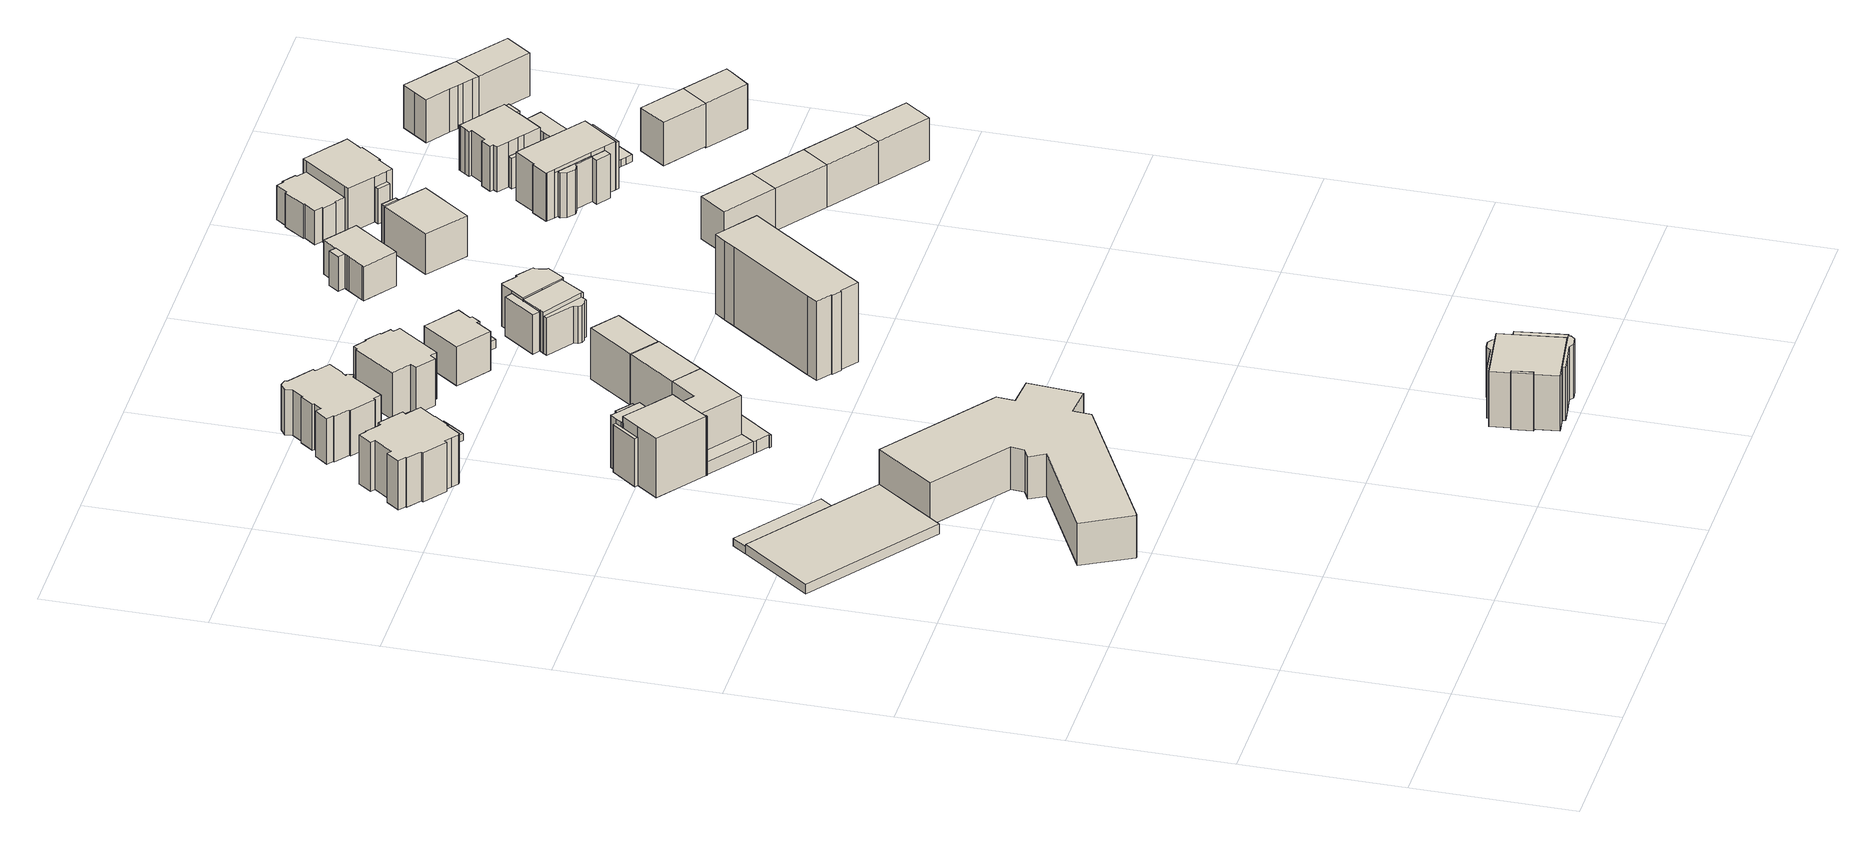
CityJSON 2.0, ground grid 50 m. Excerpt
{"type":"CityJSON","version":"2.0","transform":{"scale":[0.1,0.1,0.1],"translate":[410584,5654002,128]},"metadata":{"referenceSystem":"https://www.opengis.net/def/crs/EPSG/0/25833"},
"CityObjects":{
"building1":{"type":"Building","attributes":{"Gemeindeschluessel":14612000,"Geometrietyp2DReferenz":"3000","function":"31001_9998","roofType":"9999"},"children":["building1-1","building1-2"]},
"building1-1":{"type":"BuildingPart","attributes":{"Dachtyp_tdc":"tdcPolyFlatRoof","Dachneigung":0,"QualitaetDacherkennung":10,"Geometrietyp2DReferenz":"3000","measuredHeight":3.31,"roofType":"1000"},"parents":["building1"],"geometry":[{"type":"Solid","lod":"1","boundaries":[[[[0,1,2,3,4,5]],[[6,7,8,9,10,11]],[[5,7,6,0]],[[4,8,7,5]],[[3,9,8,4]],[[2,10,9,3]],[[1,11,10,2]],[[0,6,11,1]]]]}]},
"building1-2":{"type":"BuildingPart","attributes":{"Dachtyp_tdc":"tdcGableRoof","Dachneigung":12.09,"QualitaetDacherkennung":15,"Geometrietyp2DReferenz":"3000","measuredHeight":4.94,"roofType":"3100"},"parents":["building1"],"geometry":[{"type":"Solid","lod":"1","boundaries":[[[[12,13,14,15]],[[8,16,17,9]],[[15,16,8,12]],[[14,17,16,15]],[[13,9,17,14]],[[12,8,9,13]]]]}]},
"building2":{"type":"Building","attributes":{"Dachtyp_tdc":"tdcFreeFormRoof","Gemeindeschluessel":14612000,"Dachneigung":50.33,"QualitaetDacherkennung":4,"Geometrietyp2DReferenz":"3000","measuredHeight":21.38,"function":"31001_9998","roofType":"5000"},"geometry":[{"type":"Solid","lod":"1","boundaries":[[[[18,19,20,21,22,23,24,25,26,27,28,29,30,31,32,33]],[[34,35,36,37,38,39,40,41,42,43,44,45,46,47,48,49]],[[33,35,34,18]],[[32,36,35,33]],[[31,37,36,32]],[[30,38,37,31]],[[29,39,38,30]],[[28,40,39,29]],[[27,41,40,28]],[[26,42,41,27]],[[25,43,42,26]],[[24,44,43,25]],[[23,45,44,24]],[[22,46,45,23]],[[21,47,46,22]],[[20,48,47,21]],[[19,49,48,20]],[[18,34,49,19]]]]}]},
"building3":{"type":"Building","attributes":{"Dachtyp_tdc":"tdcFreeFormRoof","Gemeindeschluessel":14612000,"Dachneigung":0.359,"QualitaetDacherkennung":29,"Geometrietyp2DReferenz":"3000","measuredHeight":20.59,"function":"31001_9998","roofType":"5000"},"geometry":[{"type":"Solid","lod":"1","boundaries":[[[[50,51,52,53,54,55,56,57,58,59,60,61,62,63,64,65,66,67,68,69,70,71,72,73,74,75,76,77,78,79,80,81]],[[82,83,84,85,86,87,88,89,90,91,92,93,94,95,96,97,98,99,100,101,102,103,104,105,106,107,108,109,110,111,112,113]],[[81,83,82,50]],[[80,84,83,81]],[[79,85,84,80]],[[78,86,85,79]],[[77,87,86,78]],[[76,88,87,77]],[[75,89,88,76]],[[74,90,89,75]],[[73,91,90,74]],[[72,92,91,73]],[[71,93,92,72]],[[70,94,93,71]],[[69,95,94,70]],[[68,96,95,69]],[[67,97,96,68]],[[66,98,97,67]],[[65,99,98,66]],[[64,100,99,65]],[[63,101,100,64]],[[62,102,101,63]],[[61,103,102,62]],[[60,104,103,61]],[[59,105,104,60]],[[58,106,105,59]],[[57,107,106,58]],[[56,108,107,57]],[[55,109,108,56]],[[54,110,109,55]],[[53,111,110,54]],[[52,112,111,53]],[[51,113,112,52]],[[50,82,113,51]]]]}]},
"building4":{"type":"Building","attributes":{"Gemeindeschluessel":14612000,"Geometrietyp2DReferenz":"3000","function":"31001_9998","roofType":"9999"},"children":["building4-1","building4-2","building4-3","building4-4","building4-5"]},
"building4-1":{"type":"BuildingPart","attributes":{"Dachtyp_tdc":"tdcHipRoof","Dachneigung":66.87,"QualitaetDacherkennung":38,"Geometrietyp2DReferenz":"3000","measuredHeight":20.2,"roofType":"3200"},"parents":["building4"],"geometry":[{"type":"Solid","lod":"1","boundaries":[[[[114,115,116,117,118,119,120,121]],[[122,123,124,125,126,127,128,129]],[[120,123,122,121]],[[119,124,123,120]],[[118,125,124,119]],[[117,126,125,118]],[[116,127,126,117]],[[115,128,127,116]],[[114,129,128,115]],[[121,122,129,114]]]]}]},
"building4-2":{"type":"BuildingPart","attributes":{"Dachtyp_tdc":"tdcPolyFlatRoof","Dachneigung":2.73,"QualitaetDacherkennung":49,"Geometrietyp2DReferenz":"3000","measuredHeight":20.3,"roofType":"2100"},"parents":["building4"],"geometry":[{"type":"Solid","lod":"1","boundaries":[[[[130,131,132,133,134,135,136,137,138,139,140,141,142]],[[143,144,145,146,147,148,125,124,149,150,151,152,153]],[[142,144,143,130]],[[141,145,144,142]],[[140,146,145,141]],[[139,147,146,140]],[[138,148,147,139]],[[137,125,148,138]],[[136,124,125,137]],[[135,149,124,136]],[[134,150,149,135]],[[133,151,150,134]],[[132,152,151,133]],[[131,153,152,132]],[[130,143,153,131]]]]}]},
"building4-3":{"type":"BuildingPart","attributes":{"Dachtyp_tdc":"tdcFreeFormRoof","Dachneigung":77.14,"QualitaetDacherkennung":17,"Geometrietyp2DReferenz":"3000","measuredHeight":17.33,"roofType":"5000"},"parents":["building4"],"geometry":[{"type":"Solid","lod":"1","boundaries":[[[[154,155,156,157]],[[148,158,159,127]],[[157,158,148,154]],[[156,159,158,157]],[[155,127,159,156]],[[154,148,127,155]]]]}]},
"building4-4":{"type":"BuildingPart","attributes":{"Dachtyp_tdc":"tdcGableRoof","Dachneigung":25.33,"QualitaetDacherkennung":27,"Geometrietyp2DReferenz":"3000","measuredHeight":18.32,"roofType":"3100"},"parents":["building4"],"geometry":[{"type":"Solid","lod":"1","boundaries":[[[[160,161,162,163]],[[164,165,122,129]],[[163,165,164,160]],[[162,122,165,163]],[[161,129,122,162]],[[160,164,129,161]]]]}]},
"building4-5":{"type":"BuildingPart","attributes":{"Dachtyp_tdc":"tdcFreeFormRoof","Dachneigung":66.9,"QualitaetDacherkennung":16,"Geometrietyp2DReferenz":"3000","measuredHeight":18.24,"roofType":"5000"},"parents":["building4"],"geometry":[{"type":"Solid","lod":"1","boundaries":[[[[166,167,168,169]],[[149,170,171,150]],[[169,170,149,166]],[[168,171,170,169]],[[167,150,171,168]],[[166,149,150,167]]]]}]},
"building5":{"type":"Building","attributes":{"Dachtyp_tdc":"tdcFreeFormRoof","Gemeindeschluessel":14612000,"Dachneigung":35.72,"QualitaetDacherkennung":14,"Geometrietyp2DReferenz":"3000","measuredHeight":18.86,"function":"31001_9998","roofType":"5000"},"geometry":[{"type":"Solid","lod":"1","boundaries":[[[[172,173,174,175,176,177]],[[178,179,180,181,182,183]],[[177,179,178,172]],[[176,180,179,177]],[[175,181,180,176]],[[174,182,181,175]],[[173,183,182,174]],[[172,178,183,173]]]]}]},
"building6":{"type":"Building","attributes":{"Gemeindeschluessel":14612000,"Geometrietyp2DReferenz":"3000","function":"31001_9998","roofType":"9999"},"children":["building6-1","building6-2","building6-3","building6-4","building6-5"]},
"building6-1":{"type":"BuildingPart","attributes":{"Dachtyp_tdc":"tdcFreeFormRoof","Dachneigung":68.85,"QualitaetDacherkennung":24,"Geometrietyp2DReferenz":"3000","measuredHeight":19.2,"roofType":"5000"},"parents":["building6"],"geometry":[{"type":"Solid","lod":"1","boundaries":[[[[184,185,186,187,188,189,190]],[[191,192,193,194,195,196,197]],[[190,192,191,184]],[[189,193,192,190]],[[188,194,193,189]],[[187,195,194,188]],[[186,196,195,187]],[[185,197,196,186]],[[184,191,197,185]]]]}]},
"building6-2":{"type":"BuildingPart","attributes":{"Dachtyp_tdc":"tdcCutTentRoof","Dachneigung":0.281,"QualitaetDacherkennung":39,"Geometrietyp2DReferenz":"3000","measuredHeight":20.57,"roofType":"9999"},"parents":["building6"],"geometry":[{"type":"Solid","lod":"1","boundaries":[[[[198,199,200,201,202,203,204,205,206,207]],[[208,209,210,211,212,213,214,194,193,215]],[[207,209,208,198]],[[206,210,209,207]],[[205,211,210,206]],[[204,212,211,205]],[[203,213,212,204]],[[202,214,213,203]],[[201,194,214,202]],[[200,193,194,201]],[[199,215,193,200]],[[198,208,215,199]]]]}]},
"building6-3":{"type":"BuildingPart","attributes":{"Dachtyp_tdc":"tdcFreeFormRoof","Dachneigung":74.38,"QualitaetDacherkennung":13,"Geometrietyp2DReferenz":"3000","measuredHeight":20.34,"roofType":"5000"},"parents":["building6"],"geometry":[{"type":"Solid","lod":"1","boundaries":[[[[216,217,218,219,220,221]],[[222,223,224,209,208,225]],[[221,223,222,216]],[[220,224,223,221]],[[219,209,224,220]],[[218,208,209,219]],[[217,225,208,218]],[[216,222,225,217]]]]}]},
"building6-4":{"type":"BuildingPart","attributes":{"Dachtyp_tdc":"tdcGableRoof","Dachneigung":44.03,"QualitaetDacherkennung":70,"Geometrietyp2DReferenz":"3000","measuredHeight":21.13,"roofType":"3100"},"parents":["building6"],"geometry":[{"type":"Solid","lod":"1","boundaries":[[[[226,227,228,229]],[[212,230,231,213]],[[229,230,212,226]],[[228,231,230,229]],[[227,213,231,228]],[[226,212,213,227]]]]}]},
"building6-5":{"type":"BuildingPart","attributes":{"Dachtyp_tdc":"tdcGableRoof","Dachneigung":14.8,"QualitaetDacherkennung":22,"Geometrietyp2DReferenz":"3000","measuredHeight":19.37,"roofType":"3100"},"parents":["building6"],"geometry":[{"type":"Solid","lod":"1","boundaries":[[[[232,233,234,235,236,237,238,239,240]],[[241,224,242,243,244,245,246,247,210]],[[240,224,241,232]],[[239,242,224,240]],[[238,243,242,239]],[[237,244,243,238]],[[236,245,244,237]],[[235,246,245,236]],[[234,247,246,235]],[[233,210,247,234]],[[232,241,210,233]]]]}]},
"building7":{"type":"Building","attributes":{"Dachtyp_tdc":"tdcPolyFlatRoof","Gemeindeschluessel":14612000,"Dachneigung":0,"QualitaetDacherkennung":65,"Geometrietyp2DReferenz":"3000","measuredHeight":2.35,"function":"31001_9998","roofType":"1000"},"geometry":[{"type":"Solid","lod":"1","boundaries":[[[[248,249,250,251,252,253]],[[254,255,256,257,258,259]],[[253,255,254,248]],[[252,256,255,253]],[[251,257,256,252]],[[250,258,257,251]],[[249,259,258,250]],[[248,254,259,249]]]]}]},
"building8":{"type":"Building","attributes":{"Dachtyp_tdc":"tdcFreeFormRoof","Gemeindeschluessel":14612000,"Dachneigung":0.342,"QualitaetDacherkennung":39,"Geometrietyp2DReferenz":"3000","measuredHeight":16.85,"function":"31001_9998","roofType":"5000"},"geometry":[{"type":"Solid","lod":"1","boundaries":[[[[260,261,262,263,264,265,266,267,268,269,270,271,272,273,274,275,276,277,278,279,280,281,282,283,284,285,286,287]],[[288,289,290,291,292,293,294,295,296,297,298,299,300,301,302,303,304,305,306,307,308,309,310,311,312,313,314,315]],[[287,289,288,260]],[[286,290,289,287]],[[285,291,290,286]],[[284,292,291,285]],[[283,293,292,284]],[[282,294,293,283]],[[281,295,294,282]],[[280,296,295,281]],[[279,297,296,280]],[[278,298,297,279]],[[277,299,298,278]],[[276,300,299,277]],[[275,301,300,276]],[[274,302,301,275]],[[273,303,302,274]],[[272,304,303,273]],[[271,305,304,272]],[[270,306,305,271]],[[269,307,306,270]],[[268,308,307,269]],[[267,309,308,268]],[[266,310,309,267]],[[265,311,310,266]],[[264,312,311,265]],[[263,313,312,264]],[[262,314,313,263]],[[261,315,314,262]],[[260,288,315,261]]]]}]},
"building9":{"type":"Building","attributes":{"Gemeindeschluessel":14612000,"Geometrietyp2DReferenz":"3000","function":"31001_9998","roofType":"9999"},"children":["building9-1","building9-2","building9-3"]},
"building9-1":{"type":"BuildingPart","attributes":{"Dachtyp_tdc":"tdcPolyFlatRoof","Dachneigung":0,"QualitaetDacherkennung":47,"Geometrietyp2DReferenz":"3000","measuredHeight":4.16,"roofType":"1000"},"parents":["building9"],"geometry":[{"type":"Solid","lod":"1","boundaries":[[[[316,317,318,319,320]],[[321,322,323,324,325]],[[320,322,321,316]],[[319,323,322,320]],[[318,324,323,319]],[[317,325,324,318]],[[316,321,325,317]]]]}]},
"building9-2":{"type":"BuildingPart","attributes":{"Dachtyp_tdc":"tdcPolyFlatRoof","Dachneigung":0,"QualitaetDacherkennung":71,"Geometrietyp2DReferenz":"3000","measuredHeight":4.1,"roofType":"1000"},"parents":["building9"],"geometry":[{"type":"Solid","lod":"1","boundaries":[[[[326,327,328,329,330,331,332,333,334,335,336,337]],[[322,338,339,340,341,342,343,344,345,346,347,323]],[[337,338,322,326]],[[336,339,338,337]],[[335,340,339,336]],[[334,341,340,335]],[[333,342,341,334]],[[332,343,342,333]],[[331,344,343,332]],[[330,345,344,331]],[[329,346,345,330]],[[328,347,346,329]],[[327,323,347,328]],[[326,322,323,327]]]]}]},
"building9-3":{"type":"BuildingPart","attributes":{"Dachtyp_tdc":"tdcGableRoof","Dachneigung":34.91,"QualitaetDacherkennung":72,"Geometrietyp2DReferenz":"3000","measuredHeight":19.07,"roofType":"3100"},"parents":["building9"],"geometry":[{"type":"Solid","lod":"1","boundaries":[[[[348,349,350,351]],[[352,353,341,340]],[[351,353,352,348]],[[350,341,353,351]],[[349,340,341,350]],[[348,352,340,349]]]]}]},
"building10":{"type":"Building","attributes":{"Dachtyp_tdc":"tdcGableRoof","Gemeindeschluessel":14612000,"Dachneigung":34.78,"QualitaetDacherkennung":77,"Geometrietyp2DReferenz":"3000","measuredHeight":18.86,"function":"31001_9998","roofType":"3100"},"geometry":[{"type":"Solid","lod":"1","boundaries":[[[[175,174,354,348]],[[181,355,356,182]],[[348,355,181,175]],[[354,356,355,348]],[[174,182,356,354]],[[175,181,182,174]]]]}]},
"building11":{"type":"Building","attributes":{"Dachtyp_tdc":"tdcFreeFormRoof","Gemeindeschluessel":14612000,"Dachneigung":23.5,"QualitaetDacherkennung":41,"Geometrietyp2DReferenz":"3000","measuredHeight":17.28,"function":"31001_9998","roofType":"5000"},"geometry":[{"type":"Solid","lod":"1","boundaries":[[[[357,358,359,360,361,362,363,364,365,366,367,368,369,370,371,372]],[[373,374,375,376,377,378,379,380,381,382,383,384,385,386,387,388]],[[372,374,373,357]],[[371,375,374,372]],[[370,376,375,371]],[[369,377,376,370]],[[368,378,377,369]],[[367,379,378,368]],[[366,380,379,367]],[[365,381,380,366]],[[364,382,381,365]],[[363,383,382,364]],[[362,384,383,363]],[[361,385,384,362]],[[360,386,385,361]],[[359,387,386,360]],[[358,388,387,359]],[[357,373,388,358]]]]}]},
"building12":{"type":"Building","attributes":{"Gemeindeschluessel":14612000,"Geometrietyp2DReferenz":"3000","function":"31001_9998","roofType":"9999"},"children":["building12-1","building12-2"]},
"building12-1":{"type":"BuildingPart","attributes":{"Dachtyp_tdc":"tdcPolyFlatRoof","Dachneigung":30.32,"QualitaetDacherkennung":30,"Geometrietyp2DReferenz":"3000","measuredHeight":10.97,"roofType":"2100"},"parents":["building12"],"geometry":[{"type":"Solid","lod":"1","boundaries":[[[[389,390,391,392,393,394]],[[395,396,397,398,399,400]],[[394,396,395,389]],[[393,397,396,394]],[[392,398,397,393]],[[391,399,398,392]],[[390,400,399,391]],[[389,395,400,390]]]]}]},
"building12-2":{"type":"BuildingPart","attributes":{"Dachtyp_tdc":"tdcHipRoof","Dachneigung":37.3,"QualitaetDacherkennung":79,"Geometrietyp2DReferenz":"3000","measuredHeight":15.76,"roofType":"3200"},"parents":["building12"],"geometry":[{"type":"Solid","lod":"1","boundaries":[[[[401,402,403,404,405,406,407,408,409,410]],[[411,412,413,414,415,396,395,416,417,418]],[[410,412,411,401]],[[409,413,412,410]],[[408,414,413,409]],[[407,415,414,408]],[[406,396,415,407]],[[405,395,396,406]],[[404,416,395,405]],[[403,417,416,404]],[[402,418,417,403]],[[401,411,418,402]]]]}]},
"building13":{"type":"Building","attributes":{"Dachtyp_tdc":"tdcHipRoof","Gemeindeschluessel":14612000,"Dachneigung":11.53,"QualitaetDacherkennung":27,"Geometrietyp2DReferenz":"3000","measuredHeight":27.87,"function":"31001_9998","roofType":"3200"},"geometry":[{"type":"Solid","lod":"1","boundaries":[[[[419,420,421,422,423,424,425,426,427,428,429,430]],[[431,432,433,434,435,436,437,438,439,440,441,442]],[[430,432,431,419]],[[429,433,432,430]],[[428,434,433,429]],[[427,435,434,428]],[[426,436,435,427]],[[425,437,436,426]],[[424,438,437,425]],[[423,439,438,424]],[[422,440,439,423]],[[421,441,440,422]],[[420,442,441,421]],[[419,431,442,420]]]]}]},
"building14":{"type":"Building","attributes":{"Dachtyp_tdc":"tdcPolyFlatRoof","Gemeindeschluessel":14612000,"Dachneigung":4.67,"QualitaetDacherkennung":71,"Geometrietyp2DReferenz":"3000","measuredHeight":3.04,"function":"31001_9998","roofType":"2100"},"geometry":[{"type":"Solid","lod":"1","boundaries":[[[[443,444,445,446]],[[447,448,449,450]],[[446,448,447,443]],[[445,449,448,446]],[[444,450,449,445]],[[443,447,450,444]]]]}]},
"building15":{"type":"Building","attributes":{"Gemeindeschluessel":14612000,"Geometrietyp2DReferenz":"3000","function":"31001_9998","roofType":"9999"},"children":["building15-1","building15-2","building15-3","building15-4"]},
"building15-1":{"type":"BuildingPart","attributes":{"Dachtyp_tdc":"tdcPolyFlatRoof","Dachneigung":25.06,"QualitaetDacherkennung":39,"Geometrietyp2DReferenz":"3000","measuredHeight":13.82,"roofType":"2100"},"parents":["building15"],"geometry":[{"type":"Solid","lod":"1","boundaries":[[[[451,452,453,454,455]],[[456,457,458,459,460]],[[455,457,456,451]],[[454,458,457,455]],[[453,459,458,454]],[[452,460,459,453]],[[451,456,460,452]]]]}]},
"building15-2":{"type":"BuildingPart","attributes":{"Dachtyp_tdc":"tdcHipAndGableRoof","Dachneigung":10.24,"QualitaetDacherkennung":35,"Geometrietyp2DReferenz":"3000","measuredHeight":15.47,"roofType":"5000"},"parents":["building15"],"geometry":[{"type":"Solid","lod":"1","boundaries":[[[[461,462,463,464,465,466,467]],[[468,469,470,471,456,460,472]],[[467,469,468,461]],[[466,470,469,467]],[[465,471,470,466]],[[464,456,471,465]],[[463,460,456,464]],[[462,472,460,463]],[[461,468,472,462]]]]}]},
"building15-3":{"type":"BuildingPart","attributes":{"Dachtyp_tdc":"tdcFreeFormRoof","Dachneigung":35.14,"QualitaetDacherkennung":16,"Geometrietyp2DReferenz":"3000","measuredHeight":13.13,"roofType":"5000"},"parents":["building15"],"geometry":[{"type":"Solid","lod":"1","boundaries":[[[[473,474,475,476,477,478,479,480,481]],[[482,470,469,483,484,485,486,487,488]],[[481,470,482,473]],[[480,469,470,481]],[[479,483,469,480]],[[478,484,483,479]],[[477,485,484,478]],[[476,486,485,477]],[[475,487,486,476]],[[474,488,487,475]],[[473,482,488,474]]]]}]},
"building15-4":{"type":"BuildingPart","attributes":{"Dachtyp_tdc":"tdcFreeFormRoof","Dachneigung":10.37,"QualitaetDacherkennung":27,"Geometrietyp2DReferenz":"3000","measuredHeight":16.29,"roofType":"5000"},"parents":["building15"],"geometry":[{"type":"Solid","lod":"1","boundaries":[[[[489,490,491,492,493,494,495,496,497,498,499,500,501,502]],[[503,472,504,460,459,505,506,507,508,509,510,511,512,513]],[[502,472,503,489]],[[501,504,472,502]],[[500,460,504,501]],[[499,459,460,500]],[[498,505,459,499]],[[497,506,505,498]],[[496,507,506,497]],[[495,508,507,496]],[[494,509,508,495]],[[493,510,509,494]],[[492,511,510,493]],[[491,512,511,492]],[[490,513,512,491]],[[489,503,513,490]]]]}]},
"building16":{"type":"Building","attributes":{"Gemeindeschluessel":14612000,"Geometrietyp2DReferenz":"3000","function":"31001_9998","roofType":"9999"},"children":["building16-1","building16-2","building16-3"]},
"building16-1":{"type":"BuildingPart","attributes":{"Dachtyp_tdc":"tdcPolyFlatRoof","Dachneigung":18.97,"QualitaetDacherkennung":40,"Geometrietyp2DReferenz":"3000","measuredHeight":5.09,"roofType":"2100"},"parents":["building16"],"geometry":[{"type":"Solid","lod":"1","boundaries":[[[[514,515,516,517,518]],[[519,520,521,522,523]],[[518,520,519,514]],[[517,521,520,518]],[[516,522,521,517]],[[515,523,522,516]],[[514,519,523,515]]]]}]},
"building16-2":{"type":"BuildingPart","attributes":{"Dachtyp_tdc":"tdcPolyFlatRoof","Dachneigung":0,"QualitaetDacherkennung":76,"Geometrietyp2DReferenz":"3000","measuredHeight":11.5,"roofType":"1000"},"parents":["building16"],"geometry":[{"type":"Solid","lod":"1","boundaries":[[[[524,525,526,527,528,529,530,531,532,533,534,535,536,537,538]],[[539,540,522,521,520,541,542,543,544,545,546,547,548,549,550]],[[537,540,539,538]],[[536,522,540,537]],[[535,521,522,536]],[[534,520,521,535]],[[533,541,520,534]],[[532,542,541,533]],[[531,543,542,532]],[[530,544,543,531]],[[529,545,544,530]],[[528,546,545,529]],[[527,547,546,528]],[[526,548,547,527]],[[525,549,548,526]],[[524,550,549,525]],[[538,539,550,524]]]]}]},
"building16-3":{"type":"BuildingPart","attributes":{"Dachtyp_tdc":"tdcPolyFlatRoof","Dachneigung":4.93,"QualitaetDacherkennung":47,"Geometrietyp2DReferenz":"3000","measuredHeight":11.76,"roofType":"2100"},"parents":["building16"],"geometry":[{"type":"Solid","lod":"1","boundaries":[[[[551,552,553,554]],[[555,556,539,550]],[[554,556,555,551]],[[553,539,556,554]],[[552,550,539,553]],[[551,555,550,552]]]]}]},
"building17":{"type":"Building","attributes":{"Gemeindeschluessel":14612000,"Geometrietyp2DReferenz":"3000","function":"31001_9998","roofType":"9999"},"children":["building17-1","building17-2"]},
"building17-1":{"type":"BuildingPart","attributes":{"Dachtyp_tdc":"tdcFreeFormRoof","Dachneigung":73.05,"QualitaetDacherkennung":24,"Geometrietyp2DReferenz":"3000","measuredHeight":14.77,"roofType":"5000"},"parents":["building17"],"geometry":[{"type":"Solid","lod":"1","boundaries":[[[[557,558,559,560]],[[561,562,563,564]],[[560,562,561,557]],[[559,563,562,560]],[[558,564,563,559]],[[557,561,564,558]]]]}]},
"building17-2":{"type":"BuildingPart","attributes":{"Dachtyp_tdc":"tdcCutGableRoof","Dachneigung":0.287,"QualitaetDacherkennung":54,"Geometrietyp2DReferenz":"3000","measuredHeight":14.85,"roofType":"9999"},"parents":["building17"],"geometry":[{"type":"Solid","lod":"1","boundaries":[[[[565,566,567,568]],[[569,570,571,561]],[[568,570,569,565]],[[567,571,570,568]],[[566,561,571,567]],[[565,569,561,566]]]]}]},
"building18":{"type":"Building","attributes":{"Dachtyp_tdc":"tdcGableRoof","Gemeindeschluessel":14612000,"Dachneigung":37.91,"QualitaetDacherkennung":76,"Geometrietyp2DReferenz":"3000","measuredHeight":16.29,"function":"31001_9998","roofType":"3100"},"geometry":[{"type":"Solid","lod":"1","boundaries":[[[[572,573,574,575]],[[576,577,578,579]],[[575,577,576,572]],[[574,578,577,575]],[[573,579,578,574]],[[572,576,579,573]]]]}]},
"building19":{"type":"Building","attributes":{"Dachtyp_tdc":"tdcGableRoof","Gemeindeschluessel":14612000,"Dachneigung":37.69,"QualitaetDacherkennung":79,"Geometrietyp2DReferenz":"3000","measuredHeight":16.32,"function":"31001_9998","roofType":"3100"},"geometry":[{"type":"Solid","lod":"1","boundaries":[[[[573,572,580,581]],[[582,583,584,585]],[[581,583,582,573]],[[580,584,583,581]],[[572,585,584,580]],[[573,582,585,572]]]]}]},
"building20":{"type":"Building","attributes":{"Gemeindeschluessel":14612000,"Geometrietyp2DReferenz":"3000","function":"31001_9998","roofType":"9999"},"children":["building20-1","building20-2","building20-3","building20-4"]},
"building20-1":{"type":"BuildingPart","attributes":{"Dachtyp_tdc":"tdcTentRoof","Dachneigung":18.25,"QualitaetDacherkennung":83,"Geometrietyp2DReferenz":"3000","measuredHeight":16.6,"roofType":"3500"},"parents":["building20"],"geometry":[{"type":"Solid","lod":"1","boundaries":[[[[586,587,588,589,590,591,592,593,594,595,596,597,598,599]],[[600,601,602,603,604,605,606,607,608,609,610,611,612,613]],[[599,601,600,586]],[[598,602,601,599]],[[597,603,602,598]],[[596,604,603,597]],[[595,605,604,596]],[[594,606,605,595]],[[593,607,606,594]],[[592,608,607,593]],[[591,609,608,592]],[[590,610,609,591]],[[589,611,610,590]],[[588,612,611,589]],[[587,613,612,588]],[[586,600,613,587]]]]}]},
"building20-2":{"type":"BuildingPart","attributes":{"Dachtyp_tdc":"tdcGableRoof","Dachneigung":63.23,"QualitaetDacherkennung":15,"Geometrietyp2DReferenz":"3000","measuredHeight":14.22,"roofType":"3100"},"parents":["building20"],"geometry":[{"type":"Solid","lod":"1","boundaries":[[[[614,615,616,617]],[[609,618,619,610]],[[617,618,609,614]],[[616,619,618,617]],[[615,610,619,616]],[[614,609,610,615]]]]}]},
"building20-3":{"type":"BuildingPart","attributes":{"Dachtyp_tdc":"tdcPolyFlatRoof","Dachneigung":0,"QualitaetDacherkennung":11,"Geometrietyp2DReferenz":"3000","measuredHeight":11.49,"roofType":"1000"},"parents":["building20"],"geometry":[{"type":"Solid","lod":"1","boundaries":[[[[620,621,622,623,624,625,626,627,628,629,630,631,632,633,634,635]],[[636,637,613,612,638,639,640,641,642,643,644,645,646,647,648,649]],[[635,637,636,620]],[[634,613,637,635]],[[633,612,613,634]],[[632,638,612,633]],[[631,639,638,632]],[[630,640,639,631]],[[629,641,640,630]],[[628,642,641,629]],[[627,643,642,628]],[[626,644,643,627]],[[625,645,644,626]],[[624,646,645,625]],[[623,647,646,624]],[[622,648,647,623]],[[621,649,648,622]],[[620,636,649,621]]]]}]},
"building20-4":{"type":"BuildingPart","attributes":{"Dachtyp_tdc":"tdcFreeFormRoof","Dachneigung":12.64,"QualitaetDacherkennung":20,"Geometrietyp2DReferenz":"3000","measuredHeight":13.93,"roofType":"5000"},"parents":["building20"],"geometry":[{"type":"Solid","lod":"1","boundaries":[[[[650,651,652,653]],[[601,654,655,602]],[[653,654,601,650]],[[652,655,654,653]],[[651,602,655,652]],[[650,601,602,651]]]]}]},
"building21":{"type":"Building","attributes":{"Gemeindeschluessel":14612000,"Geometrietyp2DReferenz":"3000","function":"31001_9998","roofType":"9999"},"children":["building21-1","building21-2","building21-3","building21-4","building21-5"]},
"building21-1":{"type":"BuildingPart","attributes":{"Dachtyp_tdc":"tdcPolyFlatRoof","Dachneigung":0,"QualitaetDacherkennung":36,"Geometrietyp2DReferenz":"3000","measuredHeight":10.95,"roofType":"1000"},"parents":["building21"],"geometry":[{"type":"Solid","lod":"1","boundaries":[[[[656,657,658,659]],[[660,661,662,663]],[[659,661,660,656]],[[658,662,661,659]],[[657,663,662,658]],[[656,660,663,657]]]]}]},
"building21-2":{"type":"BuildingPart","attributes":{"Dachtyp_tdc":"tdcFreeFormRoof","Dachneigung":51.8,"QualitaetDacherkennung":8,"Geometrietyp2DReferenz":"3000","measuredHeight":15.64,"roofType":"5000"},"parents":["building21"],"geometry":[{"type":"Solid","lod":"1","boundaries":[[[[664,665,666,667,668]],[[669,670,671,672,673]],[[668,670,669,664]],[[667,671,670,668]],[[666,672,671,667]],[[665,673,672,666]],[[664,669,673,665]]]]}]},
"building21-3":{"type":"BuildingPart","attributes":{"Dachtyp_tdc":"tdcFreeFormRoof","Dachneigung":23.9,"QualitaetDacherkennung":4,"Geometrietyp2DReferenz":"3000","measuredHeight":16.82,"roofType":"5000"},"parents":["building21"],"geometry":[{"type":"MultiSurface","lod":"1","boundaries":[[[674,675,676,677,678,679,678,680,681,682,683]],[[684,685,686,687,688,689,690,689,691,672,671]],[[683,685,684,674]],[[682,686,685,683]],[[681,687,686,682]],[[680,688,687,681]],[[678,689,688,680]],[[679,690,689,678]],[[677,691,689,678]],[[676,672,691,677]],[[675,671,672,676]],[[674,684,671,675]]]}]},
"building21-4":{"type":"BuildingPart","attributes":{"Dachtyp_tdc":"tdcCutTentRoof","Dachneigung":0.006,"QualitaetDacherkennung":68,"Geometrietyp2DReferenz":"3000","measuredHeight":17.5,"roofType":"9999"},"parents":["building21"],"geometry":[{"type":"Solid","lod":"1","boundaries":[[[[692,693,694,695,696,697,698,699,700,701,702]],[[703,704,673,672,690,705,706,707,708,709,710]],[[702,704,703,692]],[[701,673,704,702]],[[700,672,673,701]],[[699,690,672,700]],[[698,705,690,699]],[[697,706,705,698]],[[696,707,706,697]],[[695,708,707,696]],[[694,709,708,695]],[[693,710,709,694]],[[692,703,710,693]]]]}]},
"building21-5":{"type":"BuildingPart","attributes":{"Dachtyp_tdc":"tdcFreeFormRoof","Dachneigung":64.38,"QualitaetDacherkennung":20,"Geometrietyp2DReferenz":"3000","measuredHeight":16.44,"roofType":"5000"},"parents":["building21"],"geometry":[{"type":"Solid","lod":"1","boundaries":[[[[711,712,713,714,715]],[[660,663,716,704,703]],[[715,663,660,711]],[[714,716,663,715]],[[713,704,716,714]],[[712,703,704,713]],[[711,660,703,712]]]]}]},
"building22":{"type":"Building","attributes":{"Dachtyp_tdc":"tdcGableRoof","Gemeindeschluessel":14612000,"Dachneigung":37.66,"QualitaetDacherkennung":78,"Geometrietyp2DReferenz":"3000","measuredHeight":16.31,"function":"31001_9998","roofType":"3100"},"geometry":[{"type":"Solid","lod":"1","boundaries":[[[[581,580,717,718]],[[583,719,720,584]],[[718,719,583,581]],[[717,720,719,718]],[[580,584,720,717]],[[581,583,584,580]]]]}]},
"building23":{"type":"Building","attributes":{"Dachtyp_tdc":"tdcGableRoof","Gemeindeschluessel":14612000,"Dachneigung":37.71,"QualitaetDacherkennung":76,"Geometrietyp2DReferenz":"3000","measuredHeight":16.33,"function":"31001_9998","roofType":"3100"},"geometry":[{"type":"Solid","lod":"1","boundaries":[[[[718,717,721,722]],[[719,723,724,720]],[[722,723,719,718]],[[721,724,723,722]],[[717,720,724,721]],[[718,719,720,717]]]]}]},
"building24":{"type":"Building","attributes":{"Gemeindeschluessel":14612000,"Geometrietyp2DReferenz":"3000","function":"31001_9998","roofType":"9999"},"children":["building24-1","building24-2","building24-3","building24-4"]},
"building24-1":{"type":"BuildingPart","attributes":{"Dachtyp_tdc":"tdcPolyFlatRoof","Dachneigung":6.86,"QualitaetDacherkennung":31,"Geometrietyp2DReferenz":"3000","measuredHeight":10.45,"roofType":"2100"},"parents":["building24"],"geometry":[{"type":"Solid","lod":"1","boundaries":[[[[725,726,727,728,729,730]],[[731,732,733,734,735,736]],[[730,732,731,725]],[[729,733,732,730]],[[728,734,733,729]],[[727,735,734,728]],[[726,736,735,727]],[[725,731,736,726]]]]}]},
"building24-2":{"type":"BuildingPart","attributes":{"Dachtyp_tdc":"tdcGableRoof","Dachneigung":11.37,"QualitaetDacherkennung":77,"Geometrietyp2DReferenz":"3000","measuredHeight":16.18,"roofType":"3100"},"parents":["building24"],"geometry":[{"type":"Solid","lod":"1","boundaries":[[[[737,738,739,740,741,742,743,744,745,746,747,748,749,750,751,752,753,754,755,756,757,758,759,760,761]],[[762,763,764,765,766,767,733,732,768,731,769,770,771,772,773,774,775,776,777,778,779,780,781,782,783]],[[761,763,762,737]],[[760,764,763,761]],[[759,765,764,760]],[[758,766,765,759]],[[757,767,766,758]],[[756,733,767,757]],[[755,732,733,756]],[[754,768,732,755]],[[753,731,768,754]],[[752,769,731,753]],[[751,770,769,752]],[[750,771,770,751]],[[749,772,771,750]],[[748,773,772,749]],[[747,774,773,748]],[[746,775,774,747]],[[745,776,775,746]],[[744,777,776,745]],[[743,778,777,744]],[[742,779,778,743]],[[741,780,779,742]],[[740,781,780,741]],[[739,782,781,740]],[[738,783,782,739]],[[737,762,783,738]]]]}]},
"building24-3":{"type":"BuildingPart","attributes":{"Dachtyp_tdc":"tdcPolyFlatRoof","Dachneigung":0,"QualitaetDacherkennung":15,"Geometrietyp2DReferenz":"3000","measuredHeight":6.05,"roofType":"1000"},"parents":["building24"],"geometry":[{"type":"Solid","lod":"1","boundaries":[[[[784,785,786,787,788,789]],[[790,791,792,793,766,765]],[[789,791,790,784]],[[788,792,791,789]],[[787,793,792,788]],[[786,766,793,787]],[[785,765,766,786]],[[784,790,765,785]]]]}]},
"building24-4":{"type":"BuildingPart","attributes":{"Dachtyp_tdc":"tdcPolyFlatRoof","Dachneigung":4.39,"QualitaetDacherkennung":34,"Geometrietyp2DReferenz":"3000","measuredHeight":14.67,"roofType":"2100"},"parents":["building24"],"geometry":[{"type":"Solid","lod":"1","boundaries":[[[[794,795,796,797,798]],[[764,763,799,800,801]],[[798,763,764,794]],[[797,799,763,798]],[[796,800,799,797]],[[795,801,800,796]],[[794,764,801,795]]]]}]},
"building25":{"type":"Building","attributes":{"Dachtyp_tdc":"tdcPolyFlatRoof","Gemeindeschluessel":14612000,"Dachneigung":3.71,"QualitaetDacherkennung":58,"Geometrietyp2DReferenz":"3000","measuredHeight":2.44,"function":"31001_9998","roofType":"2100"},"geometry":[{"type":"Solid","lod":"1","boundaries":[[[[802,803,804,805,806,807,808,809,810]],[[811,812,813,814,815,816,817,818,819]],[[810,812,811,802]],[[809,813,812,810]],[[808,814,813,809]],[[807,815,814,808]],[[806,816,815,807]],[[805,817,816,806]],[[804,818,817,805]],[[803,819,818,804]],[[802,811,819,803]]]]}]},
"building26":{"type":"Building","attributes":{"Dachtyp_tdc":"tdcGableRoof","Gemeindeschluessel":14612000,"Dachneigung":37.51,"QualitaetDacherkennung":78,"Geometrietyp2DReferenz":"3000","measuredHeight":16.53,"function":"31001_9998","roofType":"3100"},"geometry":[{"type":"Solid","lod":"1","boundaries":[[[[820,821,822,823]],[[824,825,826,827]],[[823,825,824,820]],[[822,826,825,823]],[[821,827,826,822]],[[820,824,827,821]]]]}]},
"building27":{"type":"Building","attributes":{"Dachtyp_tdc":"tdcPolyFlatRoof","Gemeindeschluessel":14612000,"Dachneigung":4.3,"QualitaetDacherkennung":65,"Geometrietyp2DReferenz":"3000","measuredHeight":4.19,"function":"31001_9998","roofType":"2100"},"geometry":[{"type":"Solid","lod":"1","boundaries":[[[[828,829,830,831,832,833,834,835]],[[836,837,838,839,840,841,842,843]],[[835,837,836,828]],[[834,838,837,835]],[[833,839,838,834]],[[832,840,839,833]],[[831,841,840,832]],[[830,842,841,831]],[[829,843,842,830]],[[828,836,843,829]]]]}]},
"building28":{"type":"Building","attributes":{"Dachtyp_tdc":"tdcFreeFormRoof","Gemeindeschluessel":14612000,"Dachneigung":37.34,"QualitaetDacherkennung":80,"Geometrietyp2DReferenz":"3000","measuredHeight":17.02,"function":"31001_9998","roofType":"5000"},"geometry":[{"type":"Solid","lod":"1","boundaries":[[[[820,844,845,846,821]],[[847,848,849,850,851]],[[821,848,847,820]],[[846,849,848,821]],[[845,850,849,846]],[[844,851,850,845]],[[820,847,851,844]]]]}]},
"building29":{"type":"Building","attributes":{"Dachtyp_tdc":"tdcGableRoof","Gemeindeschluessel":14612000,"Dachneigung":37.47,"QualitaetDacherkennung":84,"Geometrietyp2DReferenz":"3000","measuredHeight":16.4,"function":"31001_9998","roofType":"3100"},"geometry":[{"type":"Solid","lod":"1","boundaries":[[[[852,853,854,855,856,857,858,859,860,861,862,863]],[[864,865,866,867,868,869,870,871,872,873,874,875]],[[863,865,864,852]],[[862,866,865,863]],[[861,867,866,862]],[[860,868,867,861]],[[859,869,868,860]],[[858,870,869,859]],[[857,871,870,858]],[[856,872,871,857]],[[855,873,872,856]],[[854,874,873,855]],[[853,875,874,854]],[[852,864,875,853]]]]}]},
"building30":{"type":"Building","attributes":{"Dachtyp_tdc":"tdcGableRoof","Gemeindeschluessel":14612000,"Dachneigung":37.2,"QualitaetDacherkennung":72,"Geometrietyp2DReferenz":"3000","measuredHeight":16.43,"function":"31001_9998","roofType":"3100"},"geometry":[{"type":"Solid","lod":"1","boundaries":[[[[856,854,876,877]],[[872,878,879,874]],[[877,878,872,856]],[[876,879,878,877]],[[854,874,879,876]],[[856,872,874,854]]]]}]}
},
"vertices":[
[395,1594,82],[419,1627,82],[553,1809,82],[418,1909,82],[159,2100,82],[0,1884,82],[395,1594,49],[0,1884,49],[159,2100,49],[418,1909,49],[553,1809,49],[419,1627,49],
[159,2100,75],[418,1909,75],[451,1953,75],[192,2144,75],[192,2144,49],[451,1953,49],
[319,1172,200],[399,1020,200],[401,1021,200],[402,1020,200],[875,1270,200],[879,1327,200],[975,1319,200],[988,1490,200],[892,1497,200],[897,1554,200],[553,1809,200],[419,1627,200],[655,1451,200],[652,1409,200],[619,1392,200],[645,1344,200],[319,1172,57],[645,1344,57],[619,1392,57],[652,1409,57],[655,1451,57],[419,1627,57],[553,1809,57],[897,1554,57],[892,1497,57],[988,1490,57],[975,1319,57],[879,1327,57],[875,1270,57],[402,1020,57],[401,1021,57],[399,1020,57],
[445,3120,202],[401,3152,202],[410,3163,202],[339,3216,202],[337,3217,202],[330,3207,202],[318,3216,202],[290,3238,202],[287,3240,202],[285,3238,202],[264,3254,202],[234,3213,202],[247,3203,202],[203,3145,202],[191,3154,202],[160,3113,202],[182,3097,202],[180,3094,202],[222,3062,202],[217,3055,202],[286,3003,202],[292,3011,202],[312,2996,202],[333,2981,202],[339,2980,202],[365,3015,202],[371,3023,202],[374,3021,202],[381,3030,202],[408,3066,202],[409,3068,202],[407,3069,202],[445,3120,36],[407,3069,36],[409,3068,36],[408,3066,36],[381,3030,36],[374,3021,36],[371,3023,36],[365,3015,36],[339,2980,36],[333,2981,36],[312,2996,36],[292,3011,36],[286,3003,36],[217,3055,36],[222,3062,36],[180,3094,36],[182,3097,36],[160,3113,36],[191,3154,36],[203,3145,36],[247,3203,36],[234,3213,36],[264,3254,36],[285,3238,36],[287,3240,36],[290,3238,36],[318,3216,36],[330,3207,36],[337,3217,36],[339,3216,36],[410,3163,36],[401,3152,36],
[525,2565,223],[506,2580,223],[491,2561,223],[478,2543,223],[474,2537,223],[556,2474,223],[589,2517,223],[575,2528,223],[575,2528,46],[589,2517,46],[556,2474,46],[474,2537,46],[478,2543,46],[491,2561,46],[506,2580,46],[525,2565,46],
[532,2310,246],[562,2352,246],[589,2388,246],[611,2419,246],[618,2428,246],[568,2465,246],[556,2474,246],[474,2537,246],[434,2483,246],[385,2418,246],[531,2308,246],[532,2306,246],[535,2309,246],[532,2310,46],[535,2309,46],[532,2306,46],[531,2308,46],[385,2418,46],[434,2483,46],[568,2465,46],[618,2428,46],[611,2419,46],[589,2388,46],[562,2352,46],
[434,2483,208],[491,2561,208],[484,2567,208],[425,2490,208],[425,2490,46],[484,2567,46],
[531,2573,222],[525,2565,222],[575,2528,222],[580,2535,222],[531,2573,46],[580,2535,46],
[568,2465,220],[618,2428,220],[626,2440,220],[587,2468,220],[587,2468,46],[626,2440,46],
[562,2352,217],[703,2249,217],[810,2395,217],[726,2457,217],[668,2377,217],[611,2419,217],[562,2352,48],[611,2419,48],[668,2377,48],[726,2457,48],[810,2395,48],[703,2249,48],
[1442,258,246],[1419,255,246],[1406,240,246],[1313,227,246],[1314,217,246],[1460,238,246],[1458,248,246],[1442,258,77],[1458,248,77],[1460,238,77],[1314,217,77],[1313,227,77],[1406,240,77],[1419,255,77],
[1474,193,263],[1468,239,263],[1460,238,263],[1314,217,263],[1271,211,263],[1280,148,263],[1289,84,263],[1299,10,263],[1354,18,263],[1496,39,263],[1474,193,77],[1496,39,77],[1354,18,77],[1299,10,77],[1289,84,77],[1280,148,77],[1271,211,77],[1468,239,77],
[1514,145,252],[1506,198,252],[1474,193,252],[1496,39,252],[1514,41,252],[1528,43,252],[1514,145,77],[1528,43,77],[1514,41,77],[1506,198,77],
[1289,84,270],[1280,148,270],[1272,147,270],[1281,82,270],[1281,82,77],[1272,147,77],
[1407,26,257],[1354,18,257],[1355,8,257],[1409,16,257],[1460,24,257],[1475,14,257],[1503,18,257],[1515,32,257],[1514,41,257],[1407,26,77],[1515,32,77],[1503,18,77],[1475,14,77],[1460,24,77],[1409,16,77],[1355,8,77],
[550,3022,62],[595,3086,62],[600,3092,62],[565,3118,62],[547,3132,62],[496,3062,62],[550,3022,39],[496,3062,39],[547,3132,39],[565,3118,39],[600,3092,39],[595,3086,39],
[343,3368,188],[362,3354,188],[360,3351,188],[404,3318,188],[401,3313,188],[474,3260,188],[477,3265,188],[499,3249,188],[570,3348,188],[584,3350,188],[580,3371,188],[573,3370,188],[582,3382,188],[587,3385,188],[619,3429,188],[576,3461,188],[581,3468,188],[505,3523,188],[505,3531,188],[484,3536,188],[461,3521,188],[465,3498,188],[439,3462,188],[434,3466,188],[404,3426,188],[410,3421,188],[392,3396,188],[375,3409,188],[343,3368,34],[375,3409,34],[392,3396,34],[410,3421,34],[404,3426,34],[434,3466,34],[439,3462,34],[465,3498,34],[461,3521,34],[484,3536,34],[505,3531,34],[505,3523,34],[581,3468,34],[576,3461,34],[619,3429,34],[587,3385,34],[582,3382,34],[573,3370,34],[580,3371,34],[584,3350,34],[570,3348,34],[499,3249,34],[477,3265,34],[474,3260,34],[401,3313,34],[404,3318,34],[360,3351,34],[362,3354,34],
[562,2352,87],[532,2310,87],[535,2309,87],[673,2207,87],[703,2249,87],[562,2352,45],[703,2249,45],[673,2207,45],[535,2309,45],[532,2310,45],
[703,2249,86],[673,2207,86],[684,2199,86],[719,2173,86],[716,2169,86],[720,2166,86],[1086,2652,86],[1027,2697,86],[1020,2687,86],[917,2545,86],[918,2544,86],[810,2395,86],[810,2395,45],[918,2544,45],[917,2545,45],[1020,2687,45],[1027,2697,45],[1086,2652,45],[720,2166,45],[716,2169,45],[719,2173,45],[684,2199,45],
[834,2606,217],[917,2545,217],[1020,2687,217],[937,2748,217],[834,2606,45],[937,2748,45],
[918,2544,217],[834,2606,48],[918,2544,48],
[611,3245,193],[667,3205,193],[654,3186,193],[712,3144,193],[726,3163,193],[745,3149,193],[840,3280,193],[821,3294,193],[828,3303,193],[799,3324,193],[802,3328,193],[757,3360,193],[755,3357,193],[717,3384,193],[708,3371,193],[704,3374,193],[611,3245,35],[704,3374,35],[708,3371,35],[717,3384,35],[755,3357,35],[757,3360,35],[802,3328,35],[799,3324,35],[828,3303,35],[821,3294,35],[840,3280,35],[745,3149,35],[726,3163,35],[712,3144,35],[654,3186,35],[667,3205,35],
[987,3170,138],[1001,3190,138],[970,3212,138],[963,3202,138],[943,3217,138],[936,3207,138],[987,3170,35],[936,3207,35],[943,3217,35],[963,3202,35],[970,3212,35],[1001,3190,35],
[969,3080,166],[988,3106,166],[982,3111,166],[1012,3152,166],[987,3170,166],[936,3207,166],[910,3226,166],[826,3110,166],[927,3037,166],[962,3086,166],[969,3080,35],[962,3086,35],[927,3037,35],[826,3110,35],[910,3226,35],[1012,3152,35],[982,3111,35],[988,3106,35],
[1147,2072,318],[1201,2033,318],[1223,2064,318],[1467,2396,318],[1345,2486,318],[1319,2452,318],[1294,2418,318],[1100,2155,318],[1078,2124,318],[1121,2092,318],[1119,2089,318],[1145,2069,318],[1147,2072,50],[1145,2069,50],[1119,2089,50],[1121,2092,50],[1078,2124,50],[1100,2155,50],[1294,2418,50],[1319,2452,50],[1345,2486,50],[1467,2396,50],[1223,2064,50],[1201,2033,50],
[1063,3145,63],[1010,3076,63],[1043,3051,63],[1096,3119,63],[1063,3145,35],[1096,3119,35],[1043,3051,35],[1010,3076,35],
[1034,2920,183],[1077,2979,183],[1107,3020,183],[1086,3035,183],[1013,2936,183],[1034,2920,51],[1013,2936,51],[1086,3035,51],[1107,3020,51],[1077,2979,51],
[1153,2824,189],[1202,2898,189],[1077,2979,189],[1034,2920,189],[1035,2920,189],[1025,2908,189],[1148,2828,189],[1153,2824,51],[1148,2828,51],[1025,2908,51],[1035,2920,51],[1202,2898,51],
[1017,2896,177],[1097,2838,177],[1098,2825,177],[1105,2815,177],[1117,2811,177],[1129,2815,177],[1136,2810,177],[1148,2828,177],[1025,2908,177],[1017,2896,51],[1136,2810,51],[1129,2815,51],[1117,2811,51],[1105,2815,51],[1098,2825,51],[1097,2838,51],
[1207,2895,194],[1242,2948,194],[1238,2951,194],[1233,2974,194],[1231,2984,194],[1235,2990,194],[1184,3028,194],[1180,3023,194],[1134,3057,194],[1131,3054,194],[1107,3020,194],[1077,2979,194],[1137,2940,194],[1202,2898,194],[1207,2895,51],[1137,2940,51],[1131,3054,51],[1134,3057,51],[1180,3023,51],[1184,3028,51],[1235,2990,51],[1231,2984,51],[1233,2974,51],[1238,2951,51],[1242,2948,51],
[1364,3575,90],[1315,3611,90],[1305,3598,90],[1355,3561,90],[1355,3562,90],[1364,3575,42],[1355,3562,42],[1355,3561,42],[1305,3598,42],[1315,3611,42],
[1228,3538,157],[1222,3530,157],[1216,3522,157],[1180,3475,157],[1178,3471,157],[1275,3400,157],[1293,3424,157],[1303,3438,157],[1331,3476,157],[1380,3543,157],[1355,3562,157],[1355,3561,157],[1305,3598,157],[1284,3614,157],[1251,3570,157],[1251,3570,42],[1284,3614,42],[1380,3543,42],[1331,3476,42],[1303,3438,42],[1293,3424,42],[1275,3400,42],[1178,3471,42],[1180,3475,42],[1216,3522,42],[1222,3530,42],[1228,3538,42],
[1208,3553,158],[1228,3538,158],[1251,3570,158],[1231,3585,158],[1208,3553,42],[1231,3585,42],
[1462,3482,181],[1503,3452,181],[1509,3461,181],[1469,3491,181],[1462,3482,42],[1469,3491,42],[1509,3461,42],[1503,3452,42],
[1583,3392,179],[1462,3482,179],[1352,3333,179],[1473,3243,179],[1583,3392,42],[1473,3243,42],[1352,3333,42],
[1830,2434,174],[1890,2517,174],[1738,2627,174],[1678,2544,174],[1830,2434,31],[1678,2544,31],[1738,2627,31],[1890,2517,31],
[1985,2322,174],[2045,2405,174],[1890,2517,30],[2045,2405,30],[1985,2322,30],[1830,2434,30],
[1638,3763,184],[1630,3751,184],[1528,3614,184],[1519,3602,184],[1597,3544,184],[1633,3518,184],[1649,3506,184],[1684,3554,184],[1688,3551,184],[1736,3616,184],[1732,3619,184],[1768,3667,184],[1751,3679,184],[1716,3706,184],[1638,3763,32],[1716,3706,32],[1751,3679,32],[1768,3667,32],[1732,3619,32],[1736,3616,32],[1688,3551,32],[1684,3554,32],[1649,3506,32],[1633,3518,32],[1597,3544,32],[1519,3602,32],[1528,3614,32],[1630,3751,32],
[1633,3518,150],[1597,3544,150],[1588,3532,150],[1623,3506,150],[1623,3506,32],[1588,3532,32],
[1603,3777,147],[1565,3805,147],[1562,3801,147],[1541,3816,147],[1514,3780,147],[1510,3783,147],[1463,3718,147],[1467,3715,147],[1440,3679,147],[1461,3663,147],[1458,3659,147],[1496,3632,147],[1499,3636,147],[1528,3614,147],[1630,3751,147],[1600,3773,147],[1603,3777,32],[1600,3773,32],[1499,3636,32],[1496,3632,32],[1458,3659,32],[1461,3663,32],[1440,3679,32],[1467,3715,32],[1463,3718,32],[1510,3783,32],[1514,3780,32],[1541,3816,32],[1562,3801,32],[1565,3805,32],
[1716,3706,171],[1751,3679,171],[1761,3692,171],[1725,3718,171],[1725,3718,32],[1761,3692,32],
[2001,3010,142],[1963,2958,142],[1977,2947,142],[2015,2999,142],[2001,3010,33],[2015,2999,33],[1977,2947,33],[1963,2958,33],
[1877,2927,182],[1891,2946,182],[1850,2976,182],[1847,2972,182],[1836,2956,182],[1877,2927,33],[1836,2956,33],[1847,2972,33],[1850,2976,33],[1891,2946,33],
[1796,3009,184],[1847,2972,184],[1850,2976,184],[1799,3013,184],[1750,3048,184],[1740,3055,184],[1744,3040,184],[1749,3021,184],[1774,3002,184],[1792,3004,184],[1796,3009,33],[1792,3004,33],[1774,3002,33],[1749,3021,33],[1744,3040,33],[1750,3048,33],[1740,3055,33],[1799,3013,33],
[1992,3016,196],[2005,3033,196],[1801,3183,196],[1754,3118,196],[1750,3121,196],[1715,3073,196],[1719,3071,196],[1740,3055,196],[1850,2976,196],[1891,2946,196],[1923,2923,196],[1992,3016,33],[1923,2923,33],[1719,3071,33],[1715,3073,33],[1750,3121,33],[1754,3118,33],[1801,3183,33],[2005,3033,33],
[2001,3010,191],[1992,3016,191],[1923,2923,191],[1932,2916,191],[1963,2958,191],[1932,2916,33],
[2138,2211,174],[2197,2294,174],[2197,2294,30],[2138,2211,30],
[2291,2100,174],[2351,2182,174],[2351,2182,30],[2291,2100,30],
[1890,3227,118],[1881,3215,118],[1913,3192,118],[1921,3203,118],[1935,3193,118],[1935,3194,118],[1890,3227,15],[1935,3194,15],[1935,3193,15],[1921,3203,15],[1913,3192,15],[1881,3215,15],
[2070,3290,167],[2035,3315,167],[2011,3332,167],[2010,3333,167],[1974,3359,167],[1955,3373,167],[1940,3383,167],[1937,3379,167],[1924,3362,167],[1914,3348,167],[1921,3343,167],[1887,3295,167],[1877,3302,167],[1855,3272,167],[1865,3265,167],[1856,3252,167],[1890,3227,167],[1919,3206,167],[1935,3194,167],[1935,3193,167],[1984,3158,167],[1986,3162,167],[2031,3223,167],[2048,3248,167],[2076,3286,167],[2070,3290,15],[2076,3286,15],[2048,3248,15],[2031,3223,15],[1986,3162,15],[1984,3158,15],[1919,3206,15],[1856,3252,15],[1865,3265,15],[1855,3272,15],[1877,3302,15],[1887,3295,15],[1921,3343,15],[1914,3348,15],[1924,3362,15],[1937,3379,15],[1940,3383,15],[1955,3373,15],[1974,3359,15],[2010,3333,15],[2011,3332,15],[2035,3315,15],
[2040,3216,75],[2031,3223,75],[1986,3162,75],[1996,3155,75],[1999,3159,75],[2022,3190,75],[2040,3216,15],[2022,3190,15],[1999,3159,15],[1996,3155,15],
[2048,3248,161],[2062,3238,161],[2089,3276,161],[2083,3280,161],[2076,3286,161],[2083,3280,15],[2089,3276,15],[2062,3238,15],
[2082,2915,52],[2144,3002,52],[2102,3032,52],[2099,3028,52],[2095,3023,52],[2094,3022,52],[2041,2944,52],[2050,2938,52],[2064,2928,52],[2082,2915,29],[2064,2928,29],[2050,2938,29],[2041,2944,29],[2094,3022,29],[2095,3023,29],[2099,3028,29],[2102,3032,29],[2144,3002,29],
[2211,2733,173],[2270,2813,173],[2144,2905,173],[2085,2824,173],[2211,2733,27],[2085,2824,27],[2144,2905,27],[2270,2813,27],
[2115,3051,49],[2201,3170,49],[2237,3220,49],[2187,3255,49],[2148,3200,49],[2137,3186,49],[2084,3111,49],[2066,3087,49],[2115,3051,10],[2066,3087,10],[2084,3111,10],[2137,3186,10],[2148,3200,10],[2187,3255,10],[2237,3220,10],[2201,3170,10],
[2336,2642,173],[2390,2707,173],[2398,2719,173],[2211,2733,22],[2270,2813,22],[2398,2719,22],[2390,2707,22],[2336,2642,22],
[2161,3429,161],[2191,3407,161],[2208,3394,161],[2237,3435,161],[2267,3475,161],[2206,3520,161],[2168,3548,161],[2113,3589,161],[2083,3549,161],[2053,3508,161],[2123,3457,161],[2147,3439,161],[2161,3429,16],[2147,3439,16],[2123,3457,16],[2053,3508,16],[2083,3549,16],[2113,3589,16],[2168,3548,16],[2206,3520,16],[2267,3475,16],[2237,3435,16],[2208,3394,16],[2191,3407,16],
[2359,3283,161],[2418,3363,161],[2418,3363,16],[2359,3283,16]
]}
